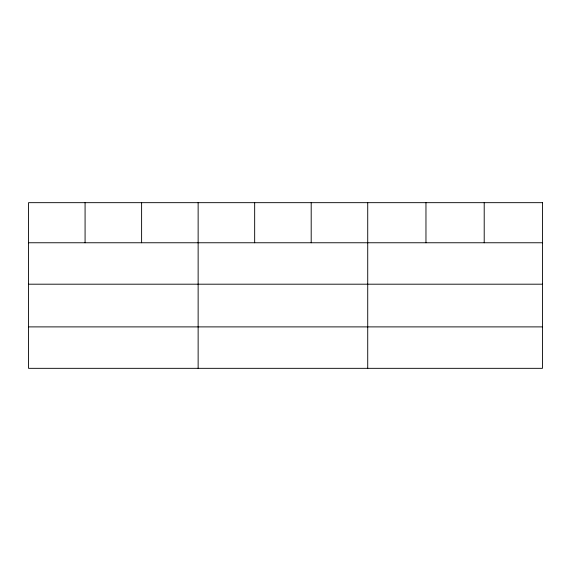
<?xml version="1.0" encoding="UTF-8"?>
<svg xmlns="http://www.w3.org/2000/svg" width="571" height="571" viewBox="0 0 571 571"><rect width="100%" height="100%" fill="white"/><g stroke="black" fill="none" stroke-linecap="round" stroke-linejoin="round"><path stroke-width="0.86" d="M28.55 242.761L542.45 242.761M28.55 284.194L542.45 284.194M28.55 326.89L542.45 326.89M484.208 202.669L484.208 242.761M425.966 202.669L425.966 242.761M367.724 202.669L367.724 368.331M311.195 202.669L311.195 242.761M254.666 202.669L254.666 242.761M198.137 202.669L198.137 368.331M141.608 202.669L141.608 242.761M85.079 202.669L85.079 242.761M542.45 202.669L28.55 202.669L28.55 368.331L542.45 368.331L542.45 202.669"/></g></svg>
